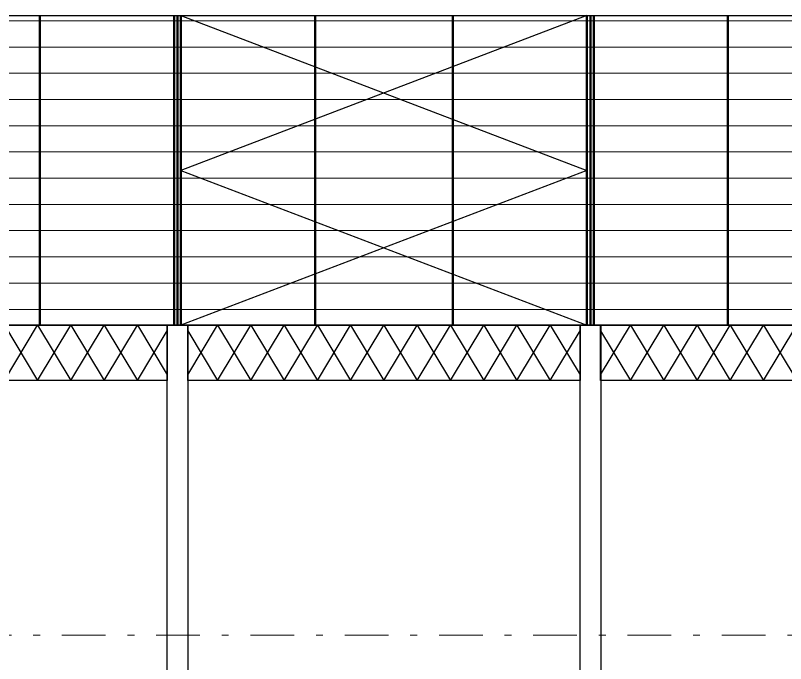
# Model space of a CAD drawing. Header units: millimetres. Extents: x 2175 to 3376, y 1504 to 1740.
# Drawn here: x 3147.03 to 3158.22, y 1617.92 to 1627.33 of the extents above; entities that cross this region are included whole.
import ezdxf

# ---------------------------------------------------------------- set-up
doc = ezdxf.new("R2010")
doc.units = ezdxf.units.MM
doc.linetypes.add('DASHDOT2', pattern=[12.7, 6.35, -3.175, 0, -3.175])
doc.linetypes.add('DASHED', pattern=[19.05, 12.7, -6.35])
for name, color, linetype in [('Atap', 3, 'Continuous'), ('GR', 7, 'Continuous'), ('HELP', 251, 'Continuous'), ('SUNGAI', 150, 'Continuous'), ('WF 150', 5, 'Continuous')]:
    doc.layers.add(name, color=color, linetype=linetype)
doc.layers.add('Garis Dim', color=131, linetype='DASHED', lineweight=9)
doc.layers.add('HAT', color=8, linetype='Continuous', lineweight=9)

msp = doc.modelspace()

# ---------------------------------------------------------------- hatches: boundary and pattern name
at = {"layer": 'HAT', "lineweight": 0, "ltscale": 0.3, "true_color": 0x939598}
h = msp.add_hatch(dxfattribs=at)
h.set_pattern_fill('LINE', color=252, scale=0.12)
h.set_pattern_definition([(0, (-9602.51916, 2275.71535), (0, 0.381), [])])
h.paths.add_polyline_path([(3100.382, 1627.331), (3216.382, 1627.331), (3216.382, 1622.831), (3100.382, 1622.831)])

# ---------------------------------------------------------------- linework, layer by layer
at = {"color": 1, "lineweight": 50}
for p, q in [((3147.382, 1627.331), (3147.382, 1622.831)), ((3149.382, 1627.331), (3149.382, 1622.831)), ((3151.382, 1627.331), (3151.382, 1622.831)), ((3153.382, 1627.331), (3153.382, 1622.831)), ((3155.382, 1627.331), (3155.382, 1622.831)), ((3155.382, 1627.331), (3155.382, 1622.831)), ((3157.382, 1627.331), (3157.382, 1622.831))]:
    msp.add_line(p, q, dxfattribs=at)
for points in [[(3143.531, 1622.75), (3143.965, 1622.031), (3144.448, 1622.831), (3144.932, 1622.031), (3145.415, 1622.831), (3145.898, 1622.031), (3146.382, 1622.831), (3146.865, 1622.031), (3147.348, 1622.831), (3147.832, 1622.031), (3148.315, 1622.831), (3148.798, 1622.031), (3149.232, 1622.75)], [(3143.531, 1622.113), (3143.965, 1622.831), (3144.448, 1622.031), (3144.932, 1622.831), (3145.415, 1622.031), (3145.898, 1622.831), (3146.382, 1622.031), (3146.865, 1622.831), (3147.348, 1622.031), (3147.832, 1622.831), (3148.315, 1622.031), (3148.798, 1622.831), (3149.232, 1622.113)], [(3143.531, 1622.75), (3143.965, 1622.031), (3144.448, 1622.831), (3144.932, 1622.031), (3145.415, 1622.831), (3145.898, 1622.031), (3146.382, 1622.831), (3146.865, 1622.031), (3147.348, 1622.831), (3147.832, 1622.031), (3148.315, 1622.831), (3148.798, 1622.031), (3149.232, 1622.75)], [(3143.531, 1622.113), (3143.965, 1622.831), (3144.448, 1622.031), (3144.932, 1622.831), (3145.415, 1622.031), (3145.898, 1622.831), (3146.382, 1622.031), (3146.865, 1622.831), (3147.348, 1622.031), (3147.832, 1622.831), (3148.315, 1622.031), (3148.798, 1622.831), (3149.232, 1622.113)], [(3149.531, 1622.75), (3149.965, 1622.031), (3150.448, 1622.831), (3150.932, 1622.031), (3151.415, 1622.831), (3151.898, 1622.031), (3152.382, 1622.831), (3152.865, 1622.031), (3153.348, 1622.831), (3153.832, 1622.031), (3154.315, 1622.831), (3154.798, 1622.031), (3155.232, 1622.75)], [(3149.531, 1622.113), (3149.965, 1622.831), (3150.448, 1622.031), (3150.932, 1622.831), (3151.415, 1622.031), (3151.898, 1622.831), (3152.382, 1622.031), (3152.865, 1622.831), (3153.348, 1622.031), (3153.832, 1622.831), (3154.315, 1622.031), (3154.798, 1622.831), (3155.232, 1622.113)], [(3149.531, 1622.75), (3149.965, 1622.031), (3150.448, 1622.831), (3150.932, 1622.031), (3151.415, 1622.831), (3151.898, 1622.031), (3152.382, 1622.831), (3152.865, 1622.031), (3153.348, 1622.831), (3153.832, 1622.031), (3154.315, 1622.831), (3154.798, 1622.031), (3155.232, 1622.75)], [(3149.531, 1622.113), (3149.965, 1622.831), (3150.448, 1622.031), (3150.932, 1622.831), (3151.415, 1622.031), (3151.898, 1622.831), (3152.382, 1622.031), (3152.865, 1622.831), (3153.348, 1622.031), (3153.832, 1622.831), (3154.315, 1622.031), (3154.798, 1622.831), (3155.232, 1622.113)], [(3155.531, 1622.75), (3155.965, 1622.031), (3156.448, 1622.831), (3156.932, 1622.031), (3157.415, 1622.831), (3157.898, 1622.031), (3158.382, 1622.831), (3158.865, 1622.031), (3159.348, 1622.831), (3159.832, 1622.031), (3160.315, 1622.831), (3160.798, 1622.031), (3161.232, 1622.75)], [(3155.531, 1622.113), (3155.965, 1622.831), (3156.448, 1622.031), (3156.932, 1622.831), (3157.415, 1622.031), (3157.898, 1622.831), (3158.382, 1622.031), (3158.865, 1622.831), (3159.348, 1622.031), (3159.832, 1622.831), (3160.315, 1622.031), (3160.798, 1622.831), (3161.232, 1622.113)], [(3155.531, 1622.75), (3155.965, 1622.031), (3156.448, 1622.831), (3156.932, 1622.031), (3157.415, 1622.831), (3157.898, 1622.031), (3158.382, 1622.831), (3158.865, 1622.031), (3159.348, 1622.831), (3159.832, 1622.031), (3160.315, 1622.831), (3160.798, 1622.031), (3161.232, 1622.75)], [(3155.531, 1622.113), (3155.965, 1622.831), (3156.448, 1622.031), (3156.932, 1622.831), (3157.415, 1622.031), (3157.898, 1622.831), (3158.382, 1622.031), (3158.865, 1622.831), (3159.348, 1622.031), (3159.832, 1622.831), (3160.315, 1622.031), (3160.798, 1622.831), (3161.232, 1622.113)]]:
    msp.add_lwpolyline(points)
at = {"layer": 'Atap'}
for points in [[(3149.432, 1627.331), (3155.332, 1625.081), (3149.432, 1622.831)], [(3155.332, 1627.331), (3149.432, 1625.081), (3155.332, 1622.831)]]:
    msp.add_lwpolyline(points, dxfattribs=at)
at = {"layer": 'Garis Dim', "linetype": 'DASHDOT2', "ltscale": 0.1}
for p, q in [((3098.382, 1627.331), (3221.382, 1627.331)), ((3098.382, 1622.831), (3221.382, 1622.831)), ((3098.382, 1618.331), (3221.382, 1618.331))]:
    msp.add_line(p, q, dxfattribs=at)
at = {"layer": 'GR'}
msp.add_lwpolyline([(3100.382, 1627.331), (3216.382, 1627.331), (3216.382, 1622.831), (3100.382, 1622.831)], close=True, dxfattribs=at)
at = {"layer": 'HELP'}
for points in [[(3143.531, 1622.831), (3149.232, 1622.831), (3149.232, 1622.031), (3143.531, 1622.031)], [(3143.531, 1622.831), (3149.232, 1622.831), (3149.232, 1622.031), (3143.531, 1622.031)], [(3149.531, 1622.831), (3155.232, 1622.831), (3155.232, 1622.031), (3149.531, 1622.031)], [(3149.531, 1622.831), (3155.232, 1622.831), (3155.232, 1622.031), (3149.531, 1622.031)], [(3155.531, 1622.831), (3161.232, 1622.831), (3161.232, 1622.031), (3155.531, 1622.031)], [(3155.531, 1622.831), (3161.232, 1622.831), (3161.232, 1622.031), (3155.531, 1622.031)]]:
    msp.add_lwpolyline(points, close=True, dxfattribs=at)
at = {"layer": 'SUNGAI'}
for points in [[(3149.232, 1622.831), (3149.532, 1622.831), (3149.532, 1614.831), (3149.232, 1614.831)], [(3155.232, 1622.831), (3155.532, 1622.831), (3155.532, 1614.831), (3155.232, 1614.831)]]:
    msp.add_lwpolyline(points, close=True, dxfattribs=at)
at = {"layer": 'WF 150', "color": 0, "lineweight": 50}
for p, q in [((3149.332, 1627.331), (3149.332, 1622.831)), ((3149.432, 1627.331), (3149.432, 1622.831)), ((3155.332, 1627.331), (3155.332, 1622.831)), ((3155.332, 1627.331), (3155.332, 1622.831)), ((3155.432, 1627.331), (3155.432, 1622.831)), ((3155.432, 1627.331), (3155.432, 1622.831))]:
    msp.add_line(p, q, dxfattribs=at)

doc.saveas('drawing.dxf')
